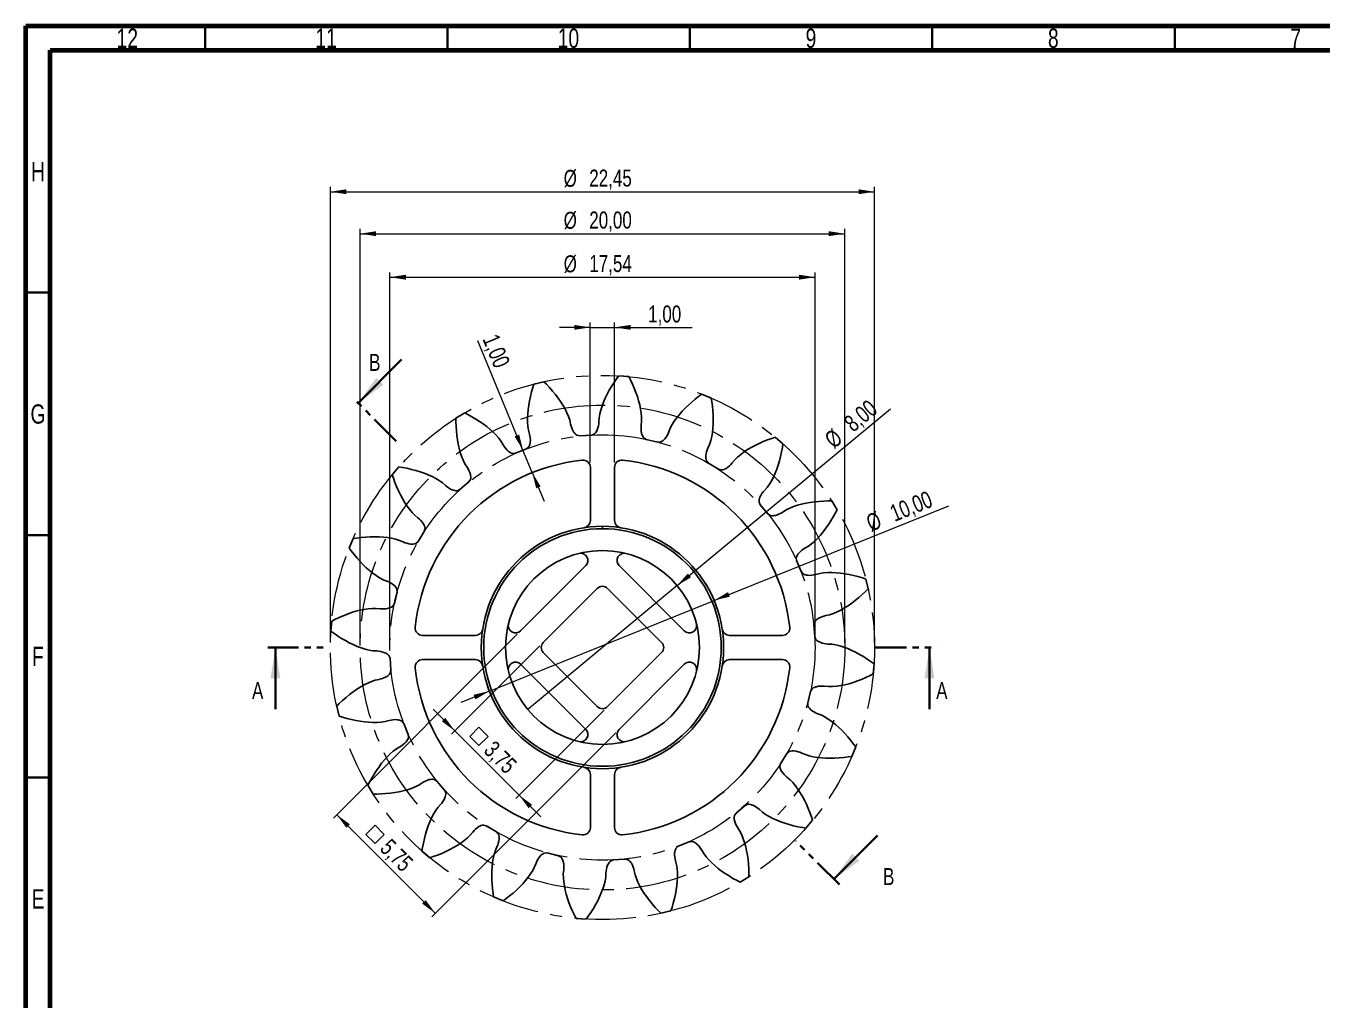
# Model space of a CAD drawing. Header units: millimetres. Extents: x 15 to 589, y 5 to 415.
# Drawn here: x 15 to 282.4, y 214.1 to 415 of the extents above; entities that cross this region are included whole.
import ezdxf

# ---------------------------------------------------------------- set-up
doc = ezdxf.new("R2010")
doc.units = ezdxf.units.MM
doc.linetypes.add('CENTERX2', pattern=[20.32, 12.7, -2.54, 2.54, -2.54])
doc.linetypes.add('PHANTOM', pattern=[12.7, 6.35, -1.27, 1.27, -1.27, 1.27, -1.27])
doc.styles.add('SLDTEXTSTYLE0', font='TXT', dxfattribs={"width": 0.75})
doc.dimstyles.new('SLDDIMSTYLE0', dxfattribs={"dimtxt": 3.5, "dimasz": 3.302, "dimexe": 0, "dimexo": 0.0625, "dimgap": 0.875, "dimtad": 1, "dimlfac": 0.2, "dimrnd": 1e-09, "dimzin": 12, "dimdsep": 46, "dimtxsty": 'SLDTEXTSTYLE0', "dimsah": 1, "dimcen": 0.09, "dimadec": 0, "dimazin": 3, "dimtfac": 1, "dimtofl": 0, "dimtmove": 0, "dimatfit": 3, "dimfxl": 0, "dimfrac": 2, "dimtolj": 1, "dimtzin": 12, "dimarcsym": 0})
doc.dimstyles.new('SLDDIMSTYLE1', dxfattribs={"dimtxt": 3.5, "dimasz": 3.302, "dimexe": 0, "dimexo": 0.0625, "dimgap": 0.875, "dimtad": 1, "dimlfac": 0.2, "dimrnd": 1e-09, "dimzin": 12, "dimdsep": 46, "dimtxsty": 'SLDTEXTSTYLE0', "dimsah": 1, "dimcen": 0.09, "dimadec": 0, "dimazin": 3, "dimtfac": 1, "dimtmove": 0, "dimatfit": 0, "dimfxl": 0, "dimfrac": 2, "dimtolj": 1, "dimtzin": 12, "dimarcsym": 0})
doc.dimstyles.new('SLDDIMSTYLE2', dxfattribs={"dimtxt": 3.5, "dimasz": 3.302, "dimexe": 0, "dimexo": 0.0625, "dimgap": 0.875, "dimtad": 1, "dimlfac": 0.2, "dimrnd": 1e-09, "dimzin": 12, "dimdsep": 46, "dimtxsty": 'SLDTEXTSTYLE0', "dimblk1": 'NONE', "dimsah": 1, "dimcen": 0, "dimadec": 0, "dimazin": 3, "dimtfac": 1, "dimtmove": 0, "dimatfit": 3, "dimldrblk": 'NONE', "dimfxl": 0, "dimfrac": 2, "dimtolj": 1, "dimtzin": 12, "dimarcsym": 0})

# ---------------------------------------------------------------- blocks, each defined once
blk = doc.blocks.new('_D')
at = {"color": 7, "linetype": 'Continuous', "lineweight": 0}
for p, q in [((83.94, 287.81), (83.94, 373.15)), ((83.94, 372.15), (183.94, 372.15)), ((183.94, 287.81), (183.94, 373.15))]:
    blk.add_line(p, q, dxfattribs=at)
at = {"color": 7, "linetype": 'Continuous', "lineweight": 18}
for points in [[(83.94, 372.15), (87.25, 371.65), (87.25, 372.66)], [(183.94, 372.15), (180.64, 372.66), (180.64, 371.65)]]:
    blk.add_solid(points, dxfattribs=at)
at = {"color": 7, "linetype": 'Continuous', "lineweight": 18, "char_height": 3.5, "attachment_point": 1, "style": 'SLDTEXTSTYLE0'}
for s, insert in [('%%c', (125.94, 376.67)), ('20,00', (131.22, 376.72))]:
    blk.add_mtext(s, dxfattribs=dict(at, insert=insert))
blk = doc.blocks.new('_D_1')
at = {"color": 7, "linetype": 'Continuous', "lineweight": 0}
for p, q in [((77.82, 287.81), (77.82, 381.8)), ((77.82, 380.8), (190.07, 380.8)), ((190.07, 287.81), (190.07, 381.8))]:
    blk.add_line(p, q, dxfattribs=at)
at = {"color": 7, "linetype": 'Continuous', "lineweight": 18}
for points in [[(77.82, 380.8), (81.12, 380.3), (81.12, 381.31)], [(190.07, 380.8), (186.77, 381.31), (186.77, 380.3)]]:
    blk.add_solid(points, dxfattribs=at)
at = {"color": 7, "linetype": 'Continuous', "lineweight": 18, "char_height": 3.5, "attachment_point": 1, "style": 'SLDTEXTSTYLE0'}
for s, insert in [('%%c', (125.94, 385.32)), ('22,45', (131.22, 385.37))]:
    blk.add_mtext(s, dxfattribs=dict(at, insert=insert))
blk = doc.blocks.new('_D_2')
at = {"color": 7, "linetype": 'Continuous', "lineweight": 0}
for p, q in [((90.09, 287.81), (90.09, 364.18)), ((177.8, 287.81), (177.8, 364.18)), ((90.09, 363.18), (177.8, 363.18))]:
    blk.add_line(p, q, dxfattribs=at)
at = {"color": 7, "linetype": 'Continuous', "lineweight": 18}
for points in [[(90.09, 363.18), (93.39, 362.67), (93.39, 363.69)], [(177.8, 363.18), (174.5, 363.69), (174.5, 362.67)]]:
    blk.add_solid(points, dxfattribs=at)
at = {"color": 7, "linetype": 'Continuous', "lineweight": 18, "char_height": 3.5, "attachment_point": 1, "style": 'SLDTEXTSTYLE0'}
for s, insert in [('%%c', (125.94, 367.69)), ('17,54', (131.22, 367.75))]:
    blk.add_mtext(s, dxfattribs=dict(at, insert=insert))
blk = doc.blocks.new('_D_3')
at = {"color": 7, "linetype": 'Continuous', "lineweight": 0}
for p, q in [((117.55, 327.49), (108.2, 350.06)), ((119.47, 322.87), (117.55, 327.49)), ((119.47, 322.87), (121.9, 317.01)), ((120, 323.09), (120.39, 323.26))]:
    blk.add_line(p, q, dxfattribs=at)
at = {"color": 7, "linetype": 'Continuous', "lineweight": 18}
for points in [[(117.55, 327.49), (116.76, 330.74), (115.82, 330.35)], [(119.47, 322.87), (120.26, 319.63), (121.2, 320.02)]]:
    blk.add_solid(points, dxfattribs=at)
at = {"color": 7, "linetype": 'Continuous', "lineweight": 18, "insert": (112.37, 351.79), "char_height": 3.5, "attachment_point": 1, "rotation": 292.4996, "style": 'SLDTEXTSTYLE0'}
blk.add_mtext('1,00', dxfattribs=at)
blk = doc.blocks.new('_D_4')
at = {"color": 7, "linetype": 'Continuous', "lineweight": 0}
for p, q in [((156.98, 296.53), (205.39, 316.06)), ((156.75, 297.09), (156.61, 297.46)), ((110.61, 277.82), (156.98, 296.53)), ((110.39, 278.38), (110.24, 278.75)), ((110.61, 277.82), (104.72, 275.44))]:
    blk.add_line(p, q, dxfattribs=at)
at = {"color": 7, "linetype": 'Continuous', "lineweight": 18}
for points in [[(156.98, 296.53), (160.23, 297.3), (159.85, 298.24)], [(110.61, 277.82), (107.36, 277.06), (107.74, 276.11)]]:
    blk.add_solid(points, dxfattribs=at)
at = {"color": 7, "linetype": 'Continuous', "lineweight": 18, "char_height": 3.5, "attachment_point": 1, "rotation": 21.9748, "style": 'SLDTEXTSTYLE0'}
for s, insert in [('10,00', (192.89, 315.94)), ('%%c', (188.01, 313.92))]:
    blk.add_mtext(s, dxfattribs=dict(at, insert=insert))
blk = doc.blocks.new('_D_5')
at = {"color": 7, "linetype": 'Continuous', "lineweight": 0}
for q in [(193.35, 336.06), (118.55, 274.05)]:
    blk.add_line((149.34, 299.57), q, dxfattribs=at)
at = {"color": 7, "linetype": 'Continuous', "lineweight": 18}
blk.add_solid([(149.34, 299.57), (152.21, 301.29), (151.56, 302.07)], dxfattribs=at)
at = {"color": 7, "linetype": 'Continuous', "lineweight": 18, "char_height": 3.5, "attachment_point": 1, "rotation": 39.6595, "style": 'SLDTEXTSTYLE0'}
for s, insert in [('8,00', (183.46, 333.79)), ('%%c', (179.44, 330.38))]:
    blk.add_mtext(s, dxfattribs=dict(at, insert=insert))
blk = doc.blocks.new('_None')
blk = doc.blocks.new('SW_SYMBOL_MOD_BOX')
at = {"color": 0, "linetype": 'Continuous', "lineweight": 18}
for p, q in [((200, 200), (200, 800)), ((200, 800), (800, 800)), ((800, 800), (800, 200)), ((200, 200), (800, 200))]:
    blk.add_line(p, q, dxfattribs=at)
blk = doc.blocks.new('_D_6')
at = {"color": 7, "linetype": 'Continuous', "lineweight": 0}
for p, q in [((121.04, 287.16), (102.78, 268.91)), ((103.49, 269.61), (99, 274.1)), ((134.3, 273.91), (116.04, 255.65)), ((103.49, 269.61), (116.75, 256.36)), ((116.75, 256.36), (121.24, 251.87))]:
    blk.add_line(p, q, dxfattribs=at)
at = {"color": 7, "linetype": 'Continuous', "lineweight": 18}
for points in [[(103.49, 269.61), (101.51, 272.31), (100.8, 271.59)], [(116.75, 256.36), (118.72, 253.66), (119.44, 254.38)]]:
    blk.add_solid(points, dxfattribs=at)
at = {"color": 7, "linetype": 'Continuous', "lineweight": 18, "xscale": 0.004470703125, "yscale": 0.004470703125, "zscale": 0.004470703125, "rotation": 315.0000000000009}
blk.add_blockref('SW_SYMBOL_MOD_BOX', (105.31, 268.48), dxfattribs=at)
at = {"color": 7, "linetype": 'Continuous', "lineweight": 18, "insert": (111.73, 267.83), "char_height": 3.5, "attachment_point": 1, "rotation": 315, "style": 'SLDTEXTSTYLE0'}
blk.add_mtext('3,75', dxfattribs=at)
blk = doc.blocks.new('_D_7')
at = {"color": 7, "linetype": 'Continuous', "lineweight": 0}
for p, q in [((131.44, 324.95), (131.44, 353.83)), ((136.44, 324.95), (136.44, 353.83)), ((131.44, 352.83), (125.09, 352.83)), ((131.44, 352.83), (136.44, 352.83)), ((136.44, 352.83), (152.42, 352.83))]:
    blk.add_line(p, q, dxfattribs=at)
at = {"color": 7, "linetype": 'Continuous', "lineweight": 18}
for points in [[(131.44, 352.83), (128.14, 353.34), (128.14, 352.33)], [(136.44, 352.83), (139.75, 352.33), (139.75, 353.34)]]:
    blk.add_solid(points, dxfattribs=at)
at = {"color": 7, "linetype": 'Continuous', "lineweight": 18, "insert": (143.37, 357.35), "char_height": 3.5, "attachment_point": 1, "style": 'SLDTEXTSTYLE0'}
blk.add_mtext('1,00', dxfattribs=at)
blk = doc.blocks.new('_D_8')
at = {"color": 7, "linetype": 'Continuous', "lineweight": 0}
for p, q in [((116.36, 289.55), (78.43, 251.62)), ((136.68, 269.22), (98.76, 231.29)), ((79.13, 252.33), (99.46, 232))]:
    blk.add_line(p, q, dxfattribs=at)
at = {"color": 7, "linetype": 'Continuous', "lineweight": 18}
for points in [[(79.13, 252.33), (81.11, 249.64), (81.83, 250.35)], [(99.46, 232), (97.49, 234.69), (96.77, 233.98)]]:
    blk.add_solid(points, dxfattribs=at)
at = {"color": 7, "linetype": 'Continuous', "lineweight": 18, "xscale": 0.004470703125, "yscale": 0.004470703125, "zscale": 0.004470703125, "rotation": 315.0000000000008}
blk.add_blockref('SW_SYMBOL_MOD_BOX', (83.88, 248.27), dxfattribs=at)
at = {"color": 7, "linetype": 'Continuous', "lineweight": 18, "insert": (90.31, 247.62), "char_height": 3.5, "attachment_point": 1, "rotation": 315, "style": 'SLDTEXTSTYLE0'}
blk.add_mtext('5,75', dxfattribs=at)

msp = doc.modelspace()

# ---------------------------------------------------------------- linework, layer by layer
at = {"color": 7, "linetype": 'Continuous', "lineweight": 70}
for p, q in [((15, 5), (15, 415)), ((15, 415), (589, 415)), ((20, 10), (20, 410)), ((20, 410), (584, 410))]:
    msp.add_line(p, q, dxfattribs=at)
at = {"color": 7, "linetype": 'Continuous', "lineweight": 35}
for p, q in [((52, 410), (52, 415)), ((102, 410), (102, 415)), ((152, 410), (152, 415)), ((202, 410), (202, 415)), ((252, 410), (252, 415)), ((20, 360), (15, 360)), ((92.508, 346.207), (83.527, 337.227)), ((20, 310), (15, 310)), ((66.473, 274.11), (66.473, 286.81)), ((201.414, 274.11), (201.414, 286.81)), ((20, 260), (15, 260)), ((190.69, 248.025), (181.709, 239.045))]:
    msp.add_line(p, q, dxfattribs=at)
at = {"color": 7, "linetype": 'Continuous', "lineweight": 25}
for p, q in [((137.294, 342.834), (136.867, 342.245)), ((139.399, 342.669), (137.294, 342.834)), ((139.728, 342.02), (139.399, 342.669)), ((119.594, 340.435), (119.326, 339.516)), ((119.817, 341.128), (119.594, 340.435)), ((121.871, 341.621), (119.817, 341.128)), ((122.384, 341.105), (121.871, 341.621)), ((123.04, 340.408), (122.384, 341.105)), ((123.663, 339.699), (123.04, 340.408)), ((124.251, 338.98), (123.663, 339.699)), ((135.356, 339.854), (134.924, 339.047)), ((135.824, 340.656), (135.356, 339.854)), ((136.328, 341.454), (135.824, 340.656)), ((136.867, 342.245), (136.328, 341.454)), ((140.137, 341.154), (139.728, 342.02)), ((140.51, 340.287), (140.137, 341.154)), ((140.847, 339.421), (140.51, 340.287)), ((118.895, 337.694), (118.734, 336.793)), ((119.093, 338.602), (118.895, 337.694)), ((119.326, 339.516), (119.093, 338.602)), ((124.804, 338.25), (124.251, 338.98)), ((125.319, 337.511), (124.804, 338.25)), ((125.794, 336.762), (125.319, 337.511)), ((134.179, 337.422), (133.871, 336.606)), ((134.531, 338.236), (134.179, 337.422)), ((134.924, 339.047), (134.531, 338.236)), ((141.147, 338.557), (140.847, 339.421)), ((141.408, 337.695), (141.147, 338.557)), ((141.628, 336.836), (141.408, 337.695)), ((152.371, 337.44), (151.678, 336.821)), ((153.097, 338.042), (152.371, 337.44)), ((153.855, 338.628), (153.097, 338.042)), ((154.442, 339.057), (153.855, 338.628)), ((156.393, 338.249), (154.442, 339.057)), ((156.506, 337.53), (156.393, 338.249)), ((156.627, 336.58), (156.506, 337.53)), ((105.524, 335.207), (103.724, 334.104)), ((106.172, 334.876), (105.524, 335.207)), ((107.012, 334.415), (106.172, 334.876)), ((107.823, 333.934), (107.012, 334.415)), ((118.528, 335.018), (118.487, 334.146)), ((118.611, 335.9), (118.528, 335.018)), ((118.734, 336.793), (118.611, 335.9)), ((126.226, 336.004), (125.794, 336.762)), ((126.611, 335.237), (126.226, 336.004)), ((126.943, 334.461), (126.611, 335.237)), ((127.205, 333.674), (126.943, 334.461)), ((133.404, 334.97), (133.268, 334.151)), ((133.61, 335.788), (133.404, 334.97)), ((133.871, 336.606), (133.61, 335.788)), ((141.806, 335.981), (141.628, 336.836)), ((141.935, 335.133), (141.806, 335.981)), ((142.011, 334.292), (141.935, 335.133)), ((142.017, 333.463), (142.011, 334.292)), ((149.808, 334.872), (149.262, 334.191)), ((150.394, 335.537), (149.808, 334.872)), ((151.018, 336.187), (150.394, 335.537)), ((151.678, 336.821), (151.018, 336.187)), ((156.714, 335.641), (156.627, 336.58)), ((156.767, 334.713), (156.714, 335.641)), ((156.785, 333.798), (156.767, 334.713)), ((103.724, 334.104), (103.725, 333.376)), ((103.725, 333.376), (103.754, 332.419)), ((103.754, 332.419), (103.815, 331.478)), ((108.605, 333.431), (107.823, 333.934)), ((109.355, 332.908), (108.605, 333.431)), ((110.073, 332.364), (109.355, 332.908)), ((110.756, 331.799), (110.073, 332.364)), ((111.402, 331.211), (110.756, 331.799)), ((118.487, 334.146), (118.491, 333.288)), ((118.491, 333.288), (118.548, 332.446)), ((118.548, 332.446), (118.672, 331.625)), ((118.672, 331.625), (118.883, 330.835)), ((127.376, 332.874), (127.205, 333.674)), ((127.48, 332.476), (127.376, 332.874)), ((127.611, 332.082), (127.48, 332.476)), ((127.774, 331.693), (127.611, 332.082)), ((127.982, 331.309), (127.774, 331.693)), ((132.871, 331.693), (132.774, 331.487)), ((133.016, 332.105), (132.871, 331.693)), ((133.117, 332.515), (133.016, 332.105)), ((133.184, 332.925), (133.117, 332.515)), ((133.224, 333.334), (133.184, 332.925)), ((133.268, 334.151), (133.224, 333.334)), ((141.908, 332.238), (141.932, 332.649)), ((141.911, 331.823), (141.908, 332.238)), ((141.946, 331.402), (141.911, 331.823)), ((141.932, 332.649), (142.017, 333.463)), ((147.93, 332.043), (147.636, 331.279)), ((148.313, 332.779), (147.93, 332.043)), ((148.762, 333.494), (148.313, 332.779)), ((149.262, 334.191), (148.762, 333.494)), ((156.615, 331.145), (156.711, 332.013)), ((156.711, 332.013), (156.767, 332.897)), ((156.767, 332.897), (156.785, 333.798)), ((103.815, 331.478), (103.908, 330.553)), ((103.908, 330.553), (104.033, 329.647)), ((104.033, 329.647), (104.192, 328.76)), ((112.005, 330.601), (111.402, 331.211)), ((112.561, 329.966), (112.005, 330.601)), ((113.053, 329.298), (112.561, 329.966)), ((113.463, 328.59), (113.053, 329.298)), ((118.883, 330.835), (118.971, 330.433)), ((118.971, 330.433), (119.033, 330.023)), ((119.026, 328.939), (118.977, 328.705)), ((119.053, 329.165), (119.026, 328.939)), ((119.033, 330.023), (119.065, 329.602)), ((119.065, 329.602), (119.053, 329.165)), ((128.11, 331.12), (127.982, 331.309)), ((128.26, 330.933), (128.11, 331.12)), ((128.443, 330.751), (128.26, 330.933)), ((128.688, 330.575), (128.443, 330.751)), ((129.283, 330.437), (128.688, 330.575)), ((131.722, 330.629), (129.283, 330.437)), ((132.289, 330.859), (131.722, 330.629)), ((132.503, 331.07), (132.289, 330.859)), ((132.656, 331.279), (132.503, 331.07)), ((132.774, 331.487), (132.656, 331.279)), ((142.025, 330.973), (141.946, 331.402)), ((142.088, 330.754), (142.025, 330.973)), ((142.173, 330.53), (142.088, 330.754)), ((142.291, 330.3), (142.173, 330.53)), ((142.469, 330.057), (142.291, 330.3)), ((142.993, 329.742), (142.469, 330.057)), ((145.372, 329.171), (142.993, 329.742)), ((145.981, 329.214), (145.372, 329.171)), ((146.251, 329.349), (145.981, 329.214)), ((146.46, 329.501), (146.251, 329.349)), ((146.638, 329.662), (146.46, 329.501)), ((146.793, 329.828), (146.638, 329.662)), ((147.058, 330.175), (146.793, 329.828)), ((147.281, 330.534), (147.058, 330.175)), ((147.471, 330.903), (147.281, 330.534)), ((147.636, 331.279), (147.471, 330.903)), ((156.038, 328.685), (156.289, 329.476)), ((156.289, 329.476), (156.477, 330.298)), ((156.477, 330.298), (156.615, 331.145)), ((167.115, 329.267), (166.264, 328.893)), ((167.992, 329.616), (167.115, 329.267)), ((168.893, 329.94), (167.992, 329.616)), ((169.584, 330.166), (168.893, 329.94)), ((171.19, 328.794), (169.584, 330.166)), ((104.192, 328.76), (104.386, 327.894)), ((104.386, 327.894), (104.616, 327.053)), ((104.616, 327.053), (104.885, 326.238)), ((113.685, 328.244), (113.463, 328.59)), ((113.931, 327.909), (113.685, 328.244)), ((114.207, 327.589), (113.931, 327.909)), ((114.523, 327.289), (114.207, 327.589)), ((114.703, 327.148), (114.523, 327.289)), ((114.903, 327.017), (114.703, 327.148)), ((115.134, 326.9), (114.903, 327.017)), ((115.421, 326.809), (115.134, 326.9)), ((116.029, 326.862), (115.421, 326.809)), ((118.29, 327.798), (116.029, 326.862)), ((118.758, 328.191), (118.29, 327.798)), ((118.896, 328.459), (118.758, 328.191)), ((118.977, 328.705), (118.896, 328.459)), ((155.268, 326.087), (155.277, 326.314)), ((155.277, 326.314), (155.334, 326.747)), ((155.334, 326.747), (155.431, 327.158)), ((155.431, 327.158), (155.557, 327.554)), ((155.557, 327.554), (155.706, 327.937)), ((155.706, 327.937), (156.038, 328.685)), ((162.463, 326.63), (161.815, 326.089)), ((163.154, 327.139), (162.463, 326.63)), ((163.883, 327.617), (163.154, 327.139)), ((164.647, 328.069), (163.883, 327.617)), ((165.441, 328.494), (164.647, 328.069)), ((166.264, 328.893), (165.441, 328.494)), ((170.689, 326.215), (170.896, 327.135)), ((170.896, 327.135), (171.075, 328.076)), ((171.075, 328.076), (171.19, 328.794)), ((91.96, 324.056), (90.588, 322.451)), ((92.678, 323.941), (91.96, 324.056)), ((93.619, 323.763), (92.678, 323.941)), ((94.539, 323.555), (93.619, 323.763)), ((104.885, 326.238), (105.2, 325.455)), ((105.2, 325.455), (105.571, 324.713)), ((105.571, 324.713), (106.016, 324.026)), ((106.016, 324.026), (106.223, 323.671)), ((106.223, 323.671), (106.41, 323.3)), ((131.444, 323.954), (131.444, 313.006)), ((136.444, 313.006), (136.444, 323.954)), ((155.28, 325.848), (155.268, 326.087)), ((155.321, 325.592), (155.28, 325.848)), ((155.416, 325.306), (155.321, 325.592)), ((155.816, 324.845), (155.416, 325.306)), ((157.903, 323.566), (155.816, 324.845)), ((158.496, 323.419), (157.903, 323.566)), ((159.258, 323.642), (159.04, 323.544)), ((159.457, 323.752), (159.258, 323.642)), ((159.817, 324), (159.457, 323.752)), ((160.14, 324.273), (159.817, 324)), ((160.435, 324.564), (160.14, 324.273)), ((160.708, 324.871), (160.435, 324.564)), ((161.224, 325.507), (160.708, 324.871)), ((161.815, 326.089), (161.224, 325.507)), ((169.565, 322.765), (169.892, 323.589)), ((169.892, 323.589), (170.187, 324.44)), ((170.187, 324.44), (170.453, 325.316)), ((170.453, 325.316), (170.689, 326.215)), ((90.588, 322.451), (90.814, 321.759)), ((90.814, 321.759), (91.138, 320.858)), ((95.438, 323.319), (94.539, 323.555)), ((96.314, 323.054), (95.438, 323.319)), ((97.165, 322.758), (96.314, 323.054)), ((97.989, 322.431), (97.165, 322.758)), ((98.784, 322.073), (97.989, 322.431)), ((99.547, 321.679), (98.784, 322.073)), ((100.271, 321.246), (99.547, 321.679)), ((100.946, 320.763), (100.271, 321.246)), ((106.39, 320.955), (104.53, 319.366)), ((106.714, 321.473), (106.39, 320.955)), ((106.41, 323.3), (106.57, 322.909)), ((106.57, 322.909), (106.694, 322.491)), ((106.694, 322.491), (106.737, 322.267)), ((106.763, 321.771), (106.714, 321.473)), ((106.737, 322.267), (106.763, 322.029)), ((106.763, 322.029), (106.763, 321.771)), ((158.794, 323.464), (158.496, 323.419)), ((159.04, 323.544), (158.794, 323.464)), ((168.379, 320.483), (168.812, 321.207)), ((168.812, 321.207), (169.206, 321.97)), ((169.206, 321.97), (169.565, 322.765)), ((91.138, 320.858), (91.487, 319.981)), ((91.487, 319.981), (91.861, 319.13)), ((91.861, 319.13), (92.26, 318.307)), ((92.26, 318.307), (92.685, 317.513)), ((101.555, 320.216), (100.946, 320.763)), ((101.873, 319.956), (101.555, 320.216)), ((102.21, 319.714), (101.873, 319.956)), ((102.571, 319.494), (102.21, 319.714)), ((102.965, 319.306), (102.571, 319.494)), ((103.179, 319.228), (102.965, 319.306)), ((103.41, 319.165), (103.179, 319.228)), ((103.666, 319.126), (103.41, 319.165)), ((103.967, 319.128), (103.666, 319.126)), ((104.53, 319.366), (103.967, 319.128)), ((166.628, 318.183), (166.847, 318.544)), ((166.847, 318.544), (167.089, 318.881)), ((167.089, 318.881), (167.35, 319.199)), ((167.35, 319.199), (167.897, 319.808)), ((167.897, 319.808), (168.379, 320.483)), ((92.685, 317.513), (93.136, 316.75)), ((93.136, 316.75), (93.615, 316.02)), ((93.615, 316.02), (94.124, 315.329)), ((166.259, 317.088), (166.299, 317.344)), ((166.261, 316.787), (166.259, 317.088)), ((166.499, 316.224), (166.261, 316.787)), ((166.299, 317.344), (166.362, 317.574)), ((166.362, 317.574), (166.44, 317.789)), ((166.44, 317.789), (166.628, 318.183)), ((168.089, 314.363), (166.499, 316.224)), ((172.589, 315.554), (171.847, 315.183)), ((173.372, 315.869), (172.589, 315.554)), ((174.187, 316.138), (173.372, 315.869)), ((175.028, 316.368), (174.187, 316.138)), ((175.894, 316.562), (175.028, 316.368)), ((176.78, 316.721), (175.894, 316.562)), ((177.687, 316.846), (176.78, 316.721)), ((178.611, 316.939), (177.687, 316.846)), ((179.553, 317), (178.611, 316.939)), ((180.51, 317.029), (179.553, 317)), ((181.238, 317.03), (180.51, 317.029)), ((182.341, 315.23), (181.238, 317.03)), ((94.124, 315.329), (94.665, 314.681)), ((94.665, 314.681), (95.247, 314.09)), ((95.247, 314.09), (95.882, 313.574)), ((95.882, 313.574), (96.189, 313.301)), ((96.189, 313.301), (96.481, 313.006)), ((96.481, 313.006), (96.754, 312.683)), ((168.607, 314.04), (168.089, 314.363)), ((168.904, 313.991), (168.607, 314.04)), ((169.163, 313.991), (168.904, 313.991)), ((169.401, 314.016), (169.163, 313.991)), ((169.624, 314.06), (169.401, 314.016)), ((170.043, 314.184), (169.624, 314.06)), ((170.434, 314.344), (170.043, 314.184)), ((170.805, 314.531), (170.434, 314.344)), ((171.16, 314.738), (170.805, 314.531)), ((171.847, 315.183), (171.16, 314.738)), ((180.565, 312.149), (181.067, 312.931)), ((181.067, 312.931), (181.549, 313.742)), ((181.549, 313.742), (182.009, 314.582)), ((182.009, 314.582), (182.341, 315.23)), ((97.188, 310.769), (95.909, 308.683)), ((96.754, 312.683), (97.002, 312.324)), ((97.002, 312.324), (97.112, 312.124)), ((97.112, 312.124), (97.21, 311.906)), ((97.335, 311.362), (97.188, 310.769)), ((97.21, 311.906), (97.29, 311.66)), ((97.29, 311.66), (97.335, 311.362)), ((133.944, 311.31), (133.944, 311.81)), ((178.932, 309.997), (179.498, 310.68)), ((179.498, 310.68), (180.042, 311.398)), ((180.042, 311.398), (180.565, 312.149)), ((82.505, 309.26), (81.697, 307.309)), ((83.224, 309.372), (82.505, 309.26)), ((84.173, 309.493), (83.224, 309.372)), ((85.113, 309.58), (84.173, 309.493)), ((86.041, 309.633), (85.113, 309.58)), ((86.956, 309.651), (86.041, 309.633)), ((87.856, 309.633), (86.956, 309.651)), ((88.741, 309.577), (87.856, 309.633)), ((89.608, 309.482), (88.741, 309.577)), ((90.455, 309.343), (89.608, 309.482)), ((91.278, 309.155), (90.455, 309.343)), ((92.069, 308.904), (91.278, 309.155)), ((92.817, 308.572), (92.069, 308.904)), ((93.2, 308.423), (92.817, 308.572)), ((93.596, 308.297), (93.2, 308.423)), ((94.007, 308.2), (93.596, 308.297)), ((94.44, 308.143), (94.007, 308.2)), ((94.667, 308.135), (94.44, 308.143)), ((94.906, 308.146), (94.667, 308.135)), ((95.162, 308.188), (94.906, 308.146)), ((95.448, 308.282), (95.162, 308.188)), ((95.909, 308.683), (95.448, 308.282)), ((175.723, 307.29), (176.432, 307.701)), ((176.432, 307.701), (177.099, 308.193)), ((177.099, 308.193), (177.735, 308.748)), ((177.735, 308.748), (178.345, 309.352)), ((178.345, 309.352), (178.932, 309.997)), ((81.697, 307.309), (82.125, 306.721)), ((82.125, 306.721), (82.712, 305.964)), ((82.712, 305.964), (83.314, 305.238)), ((83.314, 305.238), (83.933, 304.544)), ((173.943, 305.333), (174.034, 305.62)), ((173.995, 304.724), (173.943, 305.333)), ((174.034, 305.62), (174.151, 305.851)), ((174.151, 305.851), (174.282, 306.051)), ((174.282, 306.051), (174.422, 306.231)), ((174.422, 306.231), (174.723, 306.547)), ((174.723, 306.547), (175.043, 306.823)), ((175.043, 306.823), (175.377, 307.069)), ((175.377, 307.069), (175.723, 307.29)), ((83.933, 304.544), (84.567, 303.884)), ((84.567, 303.884), (85.217, 303.26)), ((85.217, 303.26), (85.882, 302.674)), ((85.882, 302.674), (86.563, 302.129)), ((130.496, 303.692), (117.062, 290.258)), ((150.825, 290.258), (137.392, 303.692)), ((174.932, 302.464), (173.995, 304.724)), ((175.325, 301.996), (174.932, 302.464)), ((179.58, 302.205), (178.759, 302.082)), ((180.422, 302.262), (179.58, 302.205)), ((181.28, 302.267), (180.422, 302.262)), ((182.151, 302.226), (181.28, 302.267)), ((183.034, 302.143), (182.151, 302.226)), ((86.563, 302.129), (87.26, 301.628)), ((87.26, 301.628), (87.975, 301.179)), ((87.975, 301.179), (88.711, 300.797)), ((88.711, 300.797), (89.475, 300.503)), ((89.475, 300.503), (89.851, 300.338)), ((89.851, 300.338), (90.22, 300.147)), ((90.22, 300.147), (90.579, 299.925)), ((90.579, 299.925), (90.926, 299.659)), ((90.926, 299.659), (91.092, 299.504)), ((91.092, 299.504), (91.253, 299.327)), ((175.593, 301.858), (175.325, 301.996)), ((175.838, 301.777), (175.593, 301.858)), ((176.073, 301.728), (175.838, 301.777)), ((176.299, 301.7), (176.073, 301.728)), ((176.735, 301.689), (176.299, 301.7)), ((177.157, 301.72), (176.735, 301.689)), ((177.567, 301.783), (177.157, 301.72)), ((177.968, 301.871), (177.567, 301.783)), ((178.759, 302.082), (177.968, 301.871)), ((183.927, 302.02), (183.034, 302.143)), ((184.827, 301.859), (183.927, 302.02)), ((185.735, 301.661), (184.827, 301.859)), ((186.65, 301.428), (185.735, 301.661)), ((187.569, 301.16), (186.65, 301.428)), ((188.261, 300.936), (187.569, 301.16)), ((188.754, 298.883), (188.261, 300.936)), ((91.583, 298.238), (91.012, 295.859)), ((91.253, 299.327), (91.404, 299.117)), ((91.404, 299.117), (91.54, 298.848)), ((91.54, 298.848), (91.583, 298.238)), ((121.746, 287.871), (132.883, 299.008)), ((135.004, 299.008), (146.141, 287.871)), ((186.113, 296.502), (186.833, 297.091)), ((186.833, 297.091), (187.541, 297.713)), ((187.541, 297.713), (188.239, 298.37)), ((188.239, 298.37), (188.754, 298.883)), ((83.059, 294.274), (82.197, 294.013)), ((83.918, 294.495), (83.059, 294.274)), ((84.772, 294.672), (83.918, 294.495)), ((85.621, 294.801), (84.772, 294.672)), ((86.461, 294.877), (85.621, 294.801)), ((87.291, 294.883), (86.461, 294.877)), ((88.105, 294.799), (87.291, 294.883)), ((88.516, 294.775), (88.105, 294.799)), ((88.931, 294.777), (88.516, 294.775)), ((89.352, 294.812), (88.931, 294.777)), ((89.781, 294.891), (89.352, 294.812)), ((90, 294.954), (89.781, 294.891)), ((90.223, 295.039), (90, 294.954)), ((90.454, 295.157), (90.223, 295.039)), ((90.696, 295.336), (90.454, 295.157)), ((91.012, 295.859), (90.696, 295.336)), ((182.371, 294.142), (183.138, 294.528)), ((183.138, 294.528), (183.896, 294.96)), ((183.896, 294.96), (184.644, 295.435)), ((184.644, 295.435), (185.384, 295.95)), ((185.384, 295.95), (186.113, 296.502)), ((78.085, 292.265), (77.919, 290.16)), ((78.734, 292.594), (78.085, 292.265)), ((79.6, 293.003), (78.734, 292.594)), ((80.467, 293.376), (79.6, 293.003)), ((81.332, 293.713), (80.467, 293.376)), ((82.197, 294.013), (81.332, 293.713)), ((177.571, 291.471), (177.709, 292.066)), ((177.709, 292.066), (177.885, 292.311)), ((177.885, 292.311), (178.067, 292.494)), ((178.067, 292.494), (178.253, 292.644)), ((178.253, 292.644), (178.442, 292.772)), ((178.442, 292.772), (178.826, 292.98)), ((178.826, 292.98), (179.216, 293.143)), ((179.216, 293.143), (179.61, 293.273)), ((179.61, 293.273), (180.007, 293.377)), ((180.007, 293.377), (180.808, 293.549)), ((180.808, 293.549), (181.595, 293.811)), ((181.595, 293.811), (182.371, 294.142)), ((77.919, 290.16), (78.509, 289.734)), ((78.509, 289.734), (79.3, 289.195)), ((79.3, 289.195), (80.098, 288.69)), ((107.747, 289.31), (96.8, 289.31)), ((171.087, 289.31), (160.14, 289.31)), ((177.763, 289.031), (177.571, 291.471)), ((177.992, 288.465), (177.763, 289.031)), ((80.098, 288.69), (80.9, 288.222)), ((80.9, 288.222), (81.707, 287.791)), ((81.707, 287.791), (82.518, 287.398)), ((82.518, 287.398), (83.332, 287.046)), ((83.332, 287.046), (84.148, 286.737)), ((84.148, 286.737), (84.966, 286.476)), ((84.966, 286.476), (85.784, 286.27)), ((85.784, 286.27), (86.603, 286.134)), ((86.603, 286.134), (87.42, 286.091)), ((178.204, 288.251), (177.992, 288.465)), ((178.413, 288.098), (178.204, 288.251)), ((178.621, 287.979), (178.413, 288.098)), ((178.827, 287.883), (178.621, 287.979)), ((179.239, 287.738), (178.827, 287.883)), ((179.649, 287.637), (179.239, 287.738)), ((180.059, 287.57), (179.649, 287.637)), ((180.468, 287.529), (180.059, 287.57)), ((181.285, 287.486), (180.468, 287.529)), ((182.103, 287.35), (181.285, 287.486)), ((182.922, 287.144), (182.103, 287.35)), ((183.74, 286.883), (182.922, 287.144)), ((184.556, 286.574), (183.74, 286.883)), ((185.369, 286.222), (184.556, 286.574)), ((186.18, 285.83), (185.369, 286.222)), ((87.42, 286.091), (87.829, 286.05)), ((87.829, 286.05), (88.238, 285.983)), ((88.238, 285.983), (88.649, 285.882)), ((88.649, 285.882), (89.06, 285.737)), ((89.06, 285.737), (89.267, 285.641)), ((89.267, 285.641), (89.474, 285.522)), ((89.474, 285.522), (89.683, 285.369)), ((89.683, 285.369), (89.895, 285.155)), ((89.895, 285.155), (90.125, 284.589)), ((90.125, 284.589), (90.317, 282.149)), ((96.8, 284.31), (107.747, 284.31)), ((132.883, 274.612), (121.746, 285.749)), ((146.141, 285.749), (135.004, 274.612)), ((160.14, 284.31), (171.087, 284.31)), ((186.987, 285.398), (186.18, 285.83)), ((187.79, 284.93), (186.987, 285.398)), ((188.587, 284.426), (187.79, 284.93)), ((189.379, 283.887), (188.587, 284.426)), ((189.968, 283.46), (189.379, 283.887)), ((189.803, 281.355), (189.968, 283.46)), ((89.445, 280.849), (89.061, 280.641)), ((89.634, 280.976), (89.445, 280.849)), ((89.82, 281.126), (89.634, 280.976)), ((90.003, 281.309), (89.82, 281.126)), ((90.179, 281.554), (90.003, 281.309)), ((90.317, 282.149), (90.179, 281.554)), ((117.062, 283.362), (130.496, 269.928)), ((137.392, 269.928), (150.825, 283.362)), ((188.288, 280.617), (189.154, 281.026)), ((189.154, 281.026), (189.803, 281.355)), ((83.243, 278.185), (82.504, 277.67)), ((83.992, 278.66), (83.243, 278.185)), ((84.75, 279.092), (83.992, 278.66)), ((85.516, 279.478), (84.75, 279.092)), ((86.293, 279.809), (85.516, 279.478)), ((87.08, 280.072), (86.293, 279.809)), ((87.847, 280.235), (87.08, 280.072)), ((88.278, 280.347), (87.913, 280.251)), ((88.672, 280.477), (88.278, 280.347)), ((89.061, 280.641), (88.672, 280.477)), ((176.876, 277.761), (177.191, 278.284)), ((177.191, 278.284), (177.434, 278.463)), ((177.434, 278.463), (177.664, 278.581)), ((177.664, 278.581), (177.888, 278.666)), ((177.888, 278.666), (178.107, 278.729)), ((178.107, 278.729), (178.536, 278.808)), ((178.536, 278.808), (178.957, 278.843)), ((178.957, 278.843), (179.372, 278.846)), ((179.372, 278.846), (179.782, 278.822)), ((179.782, 278.822), (180.596, 278.737)), ((180.596, 278.737), (181.426, 278.743)), ((181.426, 278.743), (182.267, 278.819)), ((182.267, 278.819), (183.115, 278.948)), ((183.115, 278.948), (183.969, 279.125)), ((183.969, 279.125), (184.828, 279.346)), ((184.828, 279.346), (185.691, 279.607)), ((185.691, 279.607), (186.555, 279.907)), ((186.555, 279.907), (187.421, 280.244)), ((187.421, 280.244), (188.288, 280.617)), ((80.346, 275.907), (79.649, 275.251)), ((81.055, 276.53), (80.346, 275.907)), ((81.774, 277.118), (81.055, 276.53)), ((82.504, 277.67), (81.774, 277.118)), ((176.305, 275.382), (176.876, 277.761)), ((79.649, 275.251), (79.133, 274.737)), ((79.133, 274.737), (79.626, 272.684)), ((176.348, 274.773), (176.305, 275.382)), ((176.483, 274.503), (176.348, 274.773)), ((176.635, 274.293), (176.483, 274.503)), ((176.795, 274.116), (176.635, 274.293)), ((176.962, 273.961), (176.795, 274.116)), ((177.309, 273.695), (176.962, 273.961)), ((177.668, 273.473), (177.309, 273.695)), ((178.036, 273.283), (177.668, 273.473)), ((178.413, 273.118), (178.036, 273.283)), ((179.177, 272.823), (178.413, 273.118)), ((179.913, 272.441), (179.177, 272.823)), ((79.626, 272.684), (80.319, 272.46)), ((80.319, 272.46), (81.238, 272.192)), ((81.238, 272.192), (82.152, 271.959)), ((82.152, 271.959), (83.06, 271.761)), ((83.06, 271.761), (83.961, 271.601)), ((83.961, 271.601), (84.853, 271.478)), ((84.853, 271.478), (85.736, 271.394)), ((85.736, 271.394), (86.608, 271.353)), ((86.608, 271.353), (87.466, 271.358)), ((87.466, 271.358), (88.308, 271.415)), ((88.308, 271.415), (89.128, 271.538)), ((89.128, 271.538), (89.919, 271.749)), ((89.919, 271.749), (90.321, 271.837)), ((90.321, 271.837), (90.731, 271.9)), ((90.731, 271.9), (91.152, 271.931)), ((91.152, 271.931), (91.589, 271.92)), ((91.589, 271.92), (91.815, 271.892)), ((91.815, 271.892), (92.049, 271.843)), ((92.049, 271.843), (92.295, 271.763)), ((92.295, 271.763), (92.563, 271.624)), ((92.563, 271.624), (92.956, 271.157)), ((92.956, 271.157), (93.892, 268.896)), ((180.628, 271.992), (179.913, 272.441)), ((181.325, 271.492), (180.628, 271.992)), ((182.006, 270.946), (181.325, 271.492)), ((182.671, 270.36), (182.006, 270.946)), ((183.321, 269.736), (182.671, 270.36)), ((93.606, 267.569), (93.465, 267.39)), ((93.737, 267.769), (93.606, 267.569)), ((93.853, 268), (93.737, 267.769)), ((93.945, 268.287), (93.853, 268)), ((93.892, 268.896), (93.945, 268.287)), ((183.955, 269.076), (183.321, 269.736)), ((184.573, 268.382), (183.955, 269.076)), ((185.176, 267.656), (184.573, 268.382)), ((185.762, 266.899), (185.176, 267.656)), ((90.153, 264.872), (89.542, 264.268)), ((90.788, 265.427), (90.153, 264.872)), ((91.456, 265.92), (90.788, 265.427)), ((92.164, 266.33), (91.456, 265.92)), ((92.51, 266.551), (92.164, 266.33)), ((92.845, 266.797), (92.51, 266.551)), ((93.164, 267.073), (92.845, 266.797)), ((93.465, 267.39), (93.164, 267.073)), ((170.7, 262.851), (171.979, 264.937)), ((171.979, 264.937), (172.44, 265.338)), ((172.44, 265.338), (172.726, 265.433)), ((172.726, 265.433), (172.981, 265.474)), ((172.981, 265.474), (173.22, 265.485)), ((173.22, 265.485), (173.448, 265.477)), ((173.448, 265.477), (173.881, 265.42)), ((173.881, 265.42), (174.292, 265.323)), ((174.292, 265.323), (174.687, 265.197)), ((174.687, 265.197), (175.07, 265.048)), ((175.07, 265.048), (175.818, 264.716)), ((185.383, 264.36), (186.191, 266.311)), ((186.191, 266.311), (185.762, 266.899)), ((87.846, 262.222), (87.323, 261.471)), ((88.39, 262.94), (87.846, 262.222)), ((88.955, 263.623), (88.39, 262.94)), ((89.542, 264.268), (88.955, 263.623)), ((170.553, 262.258), (170.7, 262.851)), ((170.598, 261.96), (170.553, 262.258)), ((175.818, 264.716), (176.609, 264.465)), ((176.609, 264.465), (177.432, 264.277)), ((177.432, 264.277), (178.279, 264.138)), ((178.279, 264.138), (179.146, 264.043)), ((179.146, 264.043), (180.031, 263.987)), ((180.031, 263.987), (180.932, 263.969)), ((180.932, 263.969), (181.847, 263.987)), ((181.847, 263.987), (182.775, 264.04)), ((182.775, 264.04), (183.714, 264.127)), ((183.714, 264.127), (184.664, 264.248)), ((184.664, 264.248), (185.383, 264.36)), ((86.339, 259.878), (85.878, 259.038)), ((86.82, 260.689), (86.339, 259.878)), ((87.323, 261.471), (86.82, 260.689)), ((97.454, 259.276), (97.845, 259.436)), ((97.845, 259.436), (98.263, 259.56)), ((98.263, 259.56), (98.487, 259.604)), ((98.487, 259.604), (98.725, 259.63)), ((98.725, 259.63), (98.983, 259.629)), ((98.983, 259.629), (99.281, 259.58)), ((99.281, 259.58), (99.799, 259.257)), ((131.444, 260.614), (131.444, 249.666)), ((136.444, 249.666), (136.444, 260.614)), ((170.677, 261.714), (170.598, 261.96)), ((170.775, 261.496), (170.677, 261.714)), ((170.886, 261.296), (170.775, 261.496)), ((171.133, 260.937), (170.886, 261.296)), ((171.406, 260.614), (171.133, 260.937)), ((171.698, 260.319), (171.406, 260.614)), ((172.005, 260.046), (171.698, 260.319)), ((172.641, 259.53), (172.005, 260.046)), ((173.223, 258.939), (172.641, 259.53)), ((85.878, 259.038), (85.547, 258.39)), ((85.547, 258.39), (86.65, 256.59)), ((89.276, 256.681), (90.201, 256.774)), ((90.201, 256.774), (91.107, 256.899)), ((91.107, 256.899), (91.994, 257.058)), ((91.994, 257.058), (92.859, 257.252)), ((92.859, 257.252), (93.701, 257.482)), ((93.701, 257.482), (94.516, 257.752)), ((94.516, 257.752), (95.299, 258.066)), ((95.299, 258.066), (96.041, 258.437)), ((96.041, 258.437), (96.728, 258.882)), ((96.728, 258.882), (97.083, 259.09)), ((97.083, 259.09), (97.454, 259.276)), ((99.799, 259.257), (101.388, 257.396)), ((101.388, 257.396), (101.626, 256.833)), ((101.626, 256.833), (101.628, 256.532)), ((173.764, 258.291), (173.223, 258.939)), ((174.272, 257.6), (173.764, 258.291)), ((174.751, 256.87), (174.272, 257.6)), ((175.203, 256.107), (174.751, 256.87)), ((86.65, 256.59), (87.377, 256.591)), ((87.377, 256.591), (88.335, 256.621)), ((88.335, 256.621), (89.276, 256.681)), ((100.538, 254.421), (99.991, 253.812)), ((100.798, 254.739), (100.538, 254.421)), ((101.04, 255.076), (100.798, 254.739)), ((101.259, 255.438), (101.04, 255.076)), ((101.448, 255.832), (101.259, 255.438)), ((101.526, 256.046), (101.448, 255.832)), ((101.588, 256.276), (101.526, 256.046)), ((101.628, 256.532), (101.588, 256.276)), ((161.497, 252.665), (163.358, 254.255)), ((163.358, 254.255), (163.92, 254.493)), ((163.92, 254.493), (164.222, 254.495)), ((164.222, 254.495), (164.477, 254.455)), ((164.477, 254.455), (164.708, 254.392)), ((164.708, 254.392), (164.922, 254.314)), ((164.922, 254.314), (165.316, 254.126)), ((165.316, 254.126), (165.677, 253.907)), ((175.628, 255.313), (175.203, 256.107)), ((176.027, 254.49), (175.628, 255.313)), ((176.401, 253.639), (176.027, 254.49)), ((98.681, 251.651), (98.322, 250.855)), ((99.075, 252.413), (98.681, 251.651)), ((99.508, 253.138), (99.075, 252.413)), ((99.991, 253.812), (99.508, 253.138)), ((161.124, 251.591), (161.125, 251.85)), ((161.15, 251.353), (161.124, 251.591)), ((161.125, 251.85), (161.174, 252.147)), ((161.174, 252.147), (161.497, 252.665)), ((165.677, 253.907), (166.015, 253.665)), ((166.015, 253.665), (166.332, 253.404)), ((166.332, 253.404), (166.941, 252.857)), ((166.941, 252.857), (167.616, 252.375)), ((167.616, 252.375), (168.341, 251.941)), ((168.341, 251.941), (169.103, 251.548)), ((169.103, 251.548), (169.898, 251.189)), ((176.75, 252.762), (176.401, 253.639)), ((177.073, 251.861), (176.75, 252.762)), ((177.299, 251.169), (177.073, 251.861)), ((97.7, 249.18), (97.435, 248.304)), ((97.996, 250.031), (97.7, 249.18)), ((98.322, 250.855), (97.996, 250.031)), ((106.664, 248.113), (107.18, 248.749)), ((107.18, 248.749), (107.453, 249.056)), ((107.453, 249.056), (107.748, 249.347)), ((107.748, 249.347), (108.071, 249.62)), ((108.071, 249.62), (108.43, 249.868)), ((108.43, 249.868), (108.629, 249.978)), ((108.629, 249.978), (108.848, 250.076)), ((108.848, 250.076), (109.094, 250.156)), ((109.094, 250.156), (109.392, 250.201)), ((109.392, 250.201), (109.985, 250.054)), ((109.985, 250.054), (112.071, 248.775)), ((112.071, 248.775), (112.471, 248.314)), ((161.194, 251.129), (161.15, 251.353)), ((161.318, 250.711), (161.194, 251.129)), ((161.478, 250.32), (161.318, 250.711)), ((161.664, 249.949), (161.478, 250.32)), ((161.872, 249.594), (161.664, 249.949)), ((162.317, 248.907), (161.872, 249.594)), ((162.688, 248.165), (162.317, 248.907)), ((169.898, 251.189), (170.723, 250.862)), ((170.723, 250.862), (171.574, 250.567)), ((171.574, 250.567), (172.45, 250.301)), ((172.45, 250.301), (173.348, 250.065)), ((173.348, 250.065), (174.269, 249.857)), ((174.269, 249.857), (175.21, 249.679)), ((175.21, 249.679), (175.928, 249.564)), ((175.928, 249.564), (177.299, 251.169)), ((96.991, 246.485), (96.813, 245.544)), ((97.198, 247.406), (96.991, 246.485)), ((97.435, 248.304), (97.198, 247.406)), ((104.004, 246.003), (104.733, 246.482)), ((104.733, 246.482), (105.425, 246.99)), ((105.425, 246.99), (106.073, 247.531)), ((106.073, 247.531), (106.664, 248.113)), ((112.331, 246.066), (112.181, 245.684)), ((112.457, 246.462), (112.331, 246.066)), ((112.554, 246.873), (112.457, 246.462)), ((112.471, 248.314), (112.566, 248.028)), ((112.611, 247.306), (112.554, 246.873)), ((112.566, 248.028), (112.607, 247.772)), ((112.607, 247.772), (112.619, 247.534)), ((112.619, 247.534), (112.611, 247.306)), ((149.597, 245.822), (151.858, 246.758)), ((151.858, 246.758), (152.467, 246.811)), ((152.467, 246.811), (152.754, 246.72)), ((152.754, 246.72), (152.985, 246.603)), ((152.985, 246.603), (153.185, 246.472)), ((153.185, 246.472), (153.364, 246.331)), ((153.364, 246.331), (153.681, 246.031)), ((153.681, 246.031), (153.957, 245.711)), ((163.002, 247.382), (162.688, 248.165)), ((163.272, 246.567), (163.002, 247.382)), ((163.502, 245.726), (163.272, 246.567)), ((96.813, 245.544), (96.697, 244.826)), ((96.697, 244.826), (98.303, 243.454)), ((98.303, 243.454), (98.995, 243.681)), ((98.995, 243.681), (99.896, 244.004)), ((99.896, 244.004), (100.773, 244.353)), ((100.773, 244.353), (101.623, 244.727)), ((101.623, 244.727), (102.447, 245.126)), ((102.447, 245.126), (103.241, 245.551)), ((103.241, 245.551), (104.004, 246.003)), ((111.599, 244.144), (111.411, 243.322)), ((111.849, 244.935), (111.599, 244.144)), ((112.181, 245.684), (111.849, 244.935)), ((120.607, 243.086), (120.829, 243.445)), ((120.829, 243.445), (121.095, 243.792)), ((121.095, 243.792), (121.25, 243.959)), ((121.25, 243.959), (121.427, 244.119)), ((121.427, 244.119), (121.637, 244.271)), ((121.637, 244.271), (121.906, 244.406)), ((121.906, 244.406), (122.516, 244.449)), ((122.516, 244.449), (124.895, 243.878)), ((124.895, 243.878), (125.418, 243.563)), ((125.418, 243.563), (125.597, 243.32)), ((148.823, 244.019), (148.834, 244.455)), ((148.854, 243.597), (148.823, 244.019)), ((148.834, 244.455), (148.862, 244.681)), ((148.917, 243.187), (148.854, 243.597)), ((148.862, 244.681), (148.911, 244.915)), ((148.911, 244.915), (148.991, 245.161)), ((148.991, 245.161), (149.13, 245.429)), ((149.13, 245.429), (149.597, 245.822)), ((153.957, 245.711), (154.202, 245.376)), ((154.202, 245.376), (154.424, 245.03)), ((154.424, 245.03), (154.834, 244.322)), ((154.834, 244.322), (155.327, 243.655)), ((155.327, 243.655), (155.882, 243.019)), ((163.696, 244.86), (163.502, 245.726)), ((163.854, 243.974), (163.696, 244.86)), ((163.98, 243.067), (163.854, 243.974)), ((111.121, 240.723), (111.103, 239.822)), ((111.176, 241.608), (111.121, 240.723)), ((111.272, 242.475), (111.176, 241.608)), ((111.411, 243.322), (111.272, 242.475)), ((119.126, 240.126), (119.575, 240.841)), ((119.575, 240.841), (119.957, 241.577)), ((119.957, 241.577), (120.251, 242.341)), ((120.251, 242.341), (120.416, 242.717)), ((120.416, 242.717), (120.607, 243.086)), ((125.597, 243.32), (125.715, 243.09)), ((125.715, 243.09), (125.8, 242.866)), ((125.8, 242.866), (125.863, 242.647)), ((125.863, 242.647), (125.942, 242.218)), ((125.955, 240.972), (125.871, 240.157)), ((125.942, 242.218), (125.977, 241.797)), ((125.979, 241.382), (125.955, 240.972)), ((125.977, 241.797), (125.979, 241.382)), ((134.663, 240.286), (134.704, 240.695)), ((134.704, 240.695), (134.771, 241.105)), ((134.771, 241.105), (134.871, 241.515)), ((134.871, 241.515), (135.017, 241.927)), ((135.017, 241.927), (135.113, 242.133)), ((135.113, 242.133), (135.232, 242.341)), ((135.232, 242.341), (135.385, 242.55)), ((135.385, 242.55), (135.599, 242.762)), ((135.599, 242.762), (136.165, 242.991)), ((136.165, 242.991), (138.605, 243.183)), ((138.605, 243.183), (139.2, 243.045)), ((139.2, 243.045), (139.445, 242.869)), ((139.445, 242.869), (139.628, 242.687)), ((139.628, 242.687), (139.778, 242.5)), ((139.778, 242.5), (139.905, 242.311)), ((139.905, 242.311), (140.113, 241.928)), ((140.113, 241.928), (140.277, 241.538)), ((140.277, 241.538), (140.407, 241.144)), ((140.407, 241.144), (140.511, 240.746)), ((140.511, 240.746), (140.682, 239.946)), ((149.005, 242.786), (148.917, 243.187)), ((149.216, 241.995), (149.005, 242.786)), ((149.339, 241.174), (149.216, 241.995)), ((149.396, 240.332), (149.339, 241.174)), ((155.882, 243.019), (156.486, 242.409)), ((156.486, 242.409), (157.131, 241.822)), ((157.131, 241.822), (157.814, 241.256)), ((157.814, 241.256), (158.532, 240.712)), ((158.532, 240.712), (159.283, 240.189)), ((164.072, 242.142), (163.98, 243.067)), ((164.133, 241.201), (164.072, 242.142)), ((164.162, 240.244), (164.133, 241.201)), ((111.103, 239.822), (111.121, 238.907)), ((111.121, 238.907), (111.174, 237.979)), ((116.869, 237.433), (117.493, 238.083)), ((117.493, 238.083), (118.08, 238.748)), ((118.08, 238.748), (118.625, 239.429)), ((118.625, 239.429), (119.126, 240.126)), ((125.871, 240.157), (125.877, 239.328)), ((125.877, 239.328), (125.952, 238.487)), ((125.952, 238.487), (126.082, 237.639)), ((134.277, 237.832), (134.483, 238.65)), ((134.483, 238.65), (134.619, 239.469)), ((134.619, 239.469), (134.663, 240.286)), ((140.682, 239.946), (140.945, 239.159)), ((140.945, 239.159), (141.276, 238.383)), ((141.276, 238.383), (141.662, 237.616)), ((149.276, 237.72), (149.36, 238.602)), ((149.36, 238.602), (149.401, 239.474)), ((149.401, 239.474), (149.396, 240.332)), ((159.283, 240.189), (160.065, 239.687)), ((160.065, 239.687), (160.876, 239.205)), ((160.876, 239.205), (161.716, 238.744)), ((161.716, 238.744), (162.363, 238.413)), ((162.363, 238.413), (164.164, 239.516)), ((164.164, 239.516), (164.162, 240.244)), ((111.174, 237.979), (111.261, 237.04)), ((111.261, 237.04), (111.382, 236.09)), ((111.382, 236.09), (111.494, 235.371)), ((111.494, 235.371), (113.445, 234.563)), ((114.033, 234.992), (114.79, 235.578)), ((114.79, 235.578), (115.516, 236.18)), ((115.516, 236.18), (116.21, 236.799)), ((116.21, 236.799), (116.869, 237.433)), ((126.082, 237.639), (126.259, 236.784)), ((126.259, 236.784), (126.479, 235.926)), ((126.479, 235.926), (126.741, 235.063)), ((132.963, 234.574), (133.356, 235.384)), ((133.356, 235.384), (133.708, 236.198)), ((133.708, 236.198), (134.017, 237.014)), ((134.017, 237.014), (134.277, 237.832)), ((141.662, 237.616), (142.094, 236.858)), ((142.094, 236.858), (142.569, 236.109)), ((142.569, 236.109), (143.084, 235.37)), ((143.084, 235.37), (143.636, 234.64)), ((148.795, 235.018), (148.992, 235.926)), ((148.992, 235.926), (149.153, 236.827)), ((149.153, 236.827), (149.276, 237.72)), ((113.445, 234.563), (114.033, 234.992)), ((126.741, 235.063), (127.04, 234.199)), ((127.04, 234.199), (127.378, 233.333)), ((127.378, 233.333), (127.751, 232.466)), ((131.559, 232.167), (132.063, 232.964)), ((132.063, 232.964), (132.532, 233.767)), ((132.532, 233.767), (132.963, 234.574)), ((143.636, 234.64), (144.224, 233.921)), ((144.224, 233.921), (144.847, 233.212)), ((144.847, 233.212), (145.503, 232.515)), ((148.07, 232.492), (148.294, 233.185)), ((148.294, 233.185), (148.562, 234.104)), ((148.562, 234.104), (148.795, 235.018)), ((127.751, 232.466), (128.159, 231.6)), ((128.159, 231.6), (128.489, 230.951)), ((128.489, 230.951), (130.594, 230.786)), ((130.594, 230.786), (131.02, 231.375)), ((131.02, 231.375), (131.559, 232.167)), ((145.503, 232.515), (146.017, 231.999)), ((146.017, 231.999), (148.07, 232.492))]:
    msp.add_line(p, q, dxfattribs=at)
at = {"color": 7, "linetype": 'PHANTOM', "lineweight": 35}
for p, q in [((91.385, 329.369), (82.405, 338.349)), ((64.886, 286.81), (77.592, 286.81)), ((190.302, 286.81), (203.002, 286.81)), ((182.832, 237.922), (173.847, 246.907))]:
    msp.add_line(p, q, dxfattribs=at)
at = {"color": 7, "linetype": 'CENTERX2', "lineweight": 18}
for radius in [56.125, 50, 43.858]:
    msp.add_circle((133.944, 286.81), radius, dxfattribs=at)
at = {"color": 7, "linetype": 'Continuous', "lineweight": 25}
msp.add_circle((133.944, 286.81), 20, dxfattribs=at)
for centre, radius, start, end in [((133.944, 286.81), 38.858, 96.1465, 173.8535), ((129.944, 323.954), 1.5, 0, 96.1465), ((137.944, 323.954), 1.5, 83.8535, 180), ((133.944, 286.81), 38.858, 6.1465, 83.8535), ((129.944, 313.006), 1.5, 278.6816, 0), ((137.944, 313.006), 1.5, 180, 261.3184), ((133.944, 286.81), 25, 90, 180), ((133.944, 286.81), 24.5, 180, 90), ((133.944, 286.81), 24.5, 90, 180), ((133.944, 286.81), 25, 0, 90), ((129.435, 304.752), 1.5, 315, 104.10482), ((138.452, 304.752), 1.5, 75.89518, 225), ((133.944, 297.947), 1.5, 45, 135), ((116.002, 291.318), 1.5, 165.89518, 315), ((151.886, 291.318), 1.5, 225, 14.10482), ((96.8, 290.81), 1.5, 173.8535, 270), ((107.747, 290.81), 1.5, 270, 351.3184), ((160.14, 290.81), 1.5, 188.6816, 270), ((171.087, 290.81), 1.5, 270, 6.1465), ((133.944, 286.81), 25, 180, 0), ((122.807, 286.81), 1.5, 135, 225), ((145.081, 286.81), 1.5, 315, 45), ((96.8, 282.81), 1.5, 90, 186.1465), ((107.747, 282.81), 1.5, 8.6816, 90), ((116.002, 282.302), 1.5, 45, 194.10482), ((151.886, 282.302), 1.5, 345.89518, 135), ((160.14, 282.81), 1.5, 90, 171.3184), ((171.087, 282.81), 1.5, 353.8535, 90), ((133.944, 286.81), 38.858, 186.1465, 263.8535), ((133.944, 286.81), 38.858, 276.1465, 353.8535), ((87.533, 281.702), 1.5, 282.06079, 284.66899), ((133.944, 275.673), 1.5, 225, 315), ((129.435, 268.868), 1.5, 255.89518, 45), ((138.452, 268.868), 1.5, 135, 284.10482), ((129.944, 260.614), 1.5, 0, 81.3184), ((137.944, 260.614), 1.5, 98.6816, 180), ((129.944, 249.666), 1.5, 263.8535, 0), ((137.944, 249.666), 1.5, 180, 276.1465)]:
    msp.add_arc(centre, radius, start, end, dxfattribs=at)
at = {"color": 7, "linetype": 'Continuous', "lineweight": 35}
for points in [[(83.527, 337.227), (88.736, 340.998), (87.299, 342.435)], [(66.473, 286.81), (65.457, 280.46), (67.489, 280.46)], [(201.414, 286.81), (200.398, 280.46), (202.43, 280.46)], [(181.709, 239.045), (186.918, 242.816), (185.481, 244.253)]]:
    msp.add_solid(points, dxfattribs=at)

# ---------------------------------------------------------------- texts
at = {"color": 7, "linetype": 'Continuous', "lineweight": 0, "attachment_point": 2, "style": 'SLDTEXTSTYLE0'}
for s, insert, char_height in [('12', (35.92, 414.452), 3.9687), ('10', (126.92, 414.452), 3.9687), ('9', (176.96, 414.452), 3.969), ('8', (226.96, 414.452), 3.969), ('11', (76.92, 414.452), 3.9687), ('7', (276.96, 414.452), 3.969), ('H', (17.49, 386.952), 3.969), ('G', (17.487, 336.952), 3.969), ('F', (17.458, 286.952), 3.969), ('E', (17.508, 236.952), 3.969)]:
    msp.add_mtext(s, dxfattribs=dict(at, insert=insert, char_height=char_height))
at = {"color": 7, "linetype": 'Continuous', "char_height": 3.5, "attachment_point": 1, "style": 'SLDTEXTSTYLE0'}
for s, insert in [('B', (85.801, 347.357)), ('A', (61.646, 279.666)), ('A', (202.793, 279.666)), ('B', (191.84, 241.319))]:
    msp.add_mtext(s, dxfattribs=dict(at, insert=insert))

# ---------------------------------------------------------------- dimensions: what is measured, and where the dimension line sits
at = {"color": 7, "linetype": 'Continuous', "lineweight": 18}
for base, p1, p2, picture, middle in [((190.068, 380.805), (77.819, 286.81), (190.068, 286.81), '_D_1', (134.402, 380.805)), ((183.944, 372.154), (83.944, 286.81), (183.944, 286.81), '_D', (134.402, 372.154)), ((177.802, 363.182), (90.085, 286.81), (177.802, 286.81), '_D_2', (134.402, 363.182))]:
    dim = msp.add_linear_dim(base=base, p1=p1, p2=p2, text='%%c<>', dimstyle='SLDDIMSTYLE0', dxfattribs=at)
    dim.commit()
    dim.dimension.update_dxf_attribs({"geometry": picture, "text_midpoint": middle, "dimtype": 160})
dim = msp.add_linear_dim(base=(136.444, 352.834), p1=(131.444, 323.954), p2=(136.444, 323.954), dimstyle='SLDDIMSTYLE1', dxfattribs=at)
dim.commit()
dim.dimension.update_dxf_attribs({"geometry": '_D_7', "text_midpoint": (147.895, 352.834), "dimtype": 160})
dim = msp.add_linear_dim(base=(117.552, 327.492), p1=(119.074, 322.711), p2=(118.29, 327.798), angle=292.4996, dimstyle='SLDDIMSTYLE1', dxfattribs=at)
dim.commit()
dim.dimension.update_dxf_attribs({"geometry": '_D_3', "text_midpoint": (109.935, 345.882), "dimtype": 160})
dim = msp.add_diameter_dim_2p(p1=(118.547, 274.046), p2=(149.341, 299.575), dimstyle='SLDDIMSTYLE2', dxfattribs=at)
dim.commit()
dim.dimension.update_dxf_attribs({"geometry": '_D_5', "text_midpoint": (187.872, 331.518), "dimtype": 163})
for base, p1, p2, angle, text, picture, middle in [((156.98, 296.531), (110.76, 277.455), (157.128, 296.165), 21.97477, '%%c<>', '_D_4', (197.546, 312.9)), ((99.464, 232.001), (117.062, 290.258), (137.392, 269.928), 315, '{\\fGDT;o}<>', '_D_8', (88.51, 242.955)), ((116.748, 256.356), (121.746, 287.871), (135.004, 274.612), 315, '{\\fGDT;o}<>', '_D_6', (109.935, 263.169))]:
    dim = msp.add_linear_dim(base=base, p1=p1, p2=p2, angle=angle, text=text, dimstyle='SLDDIMSTYLE1', dxfattribs=at)
    dim.commit()
    dim.dimension.update_dxf_attribs({"geometry": picture, "text_midpoint": middle, "dimtype": 160})

doc.saveas('drawing.dxf')
